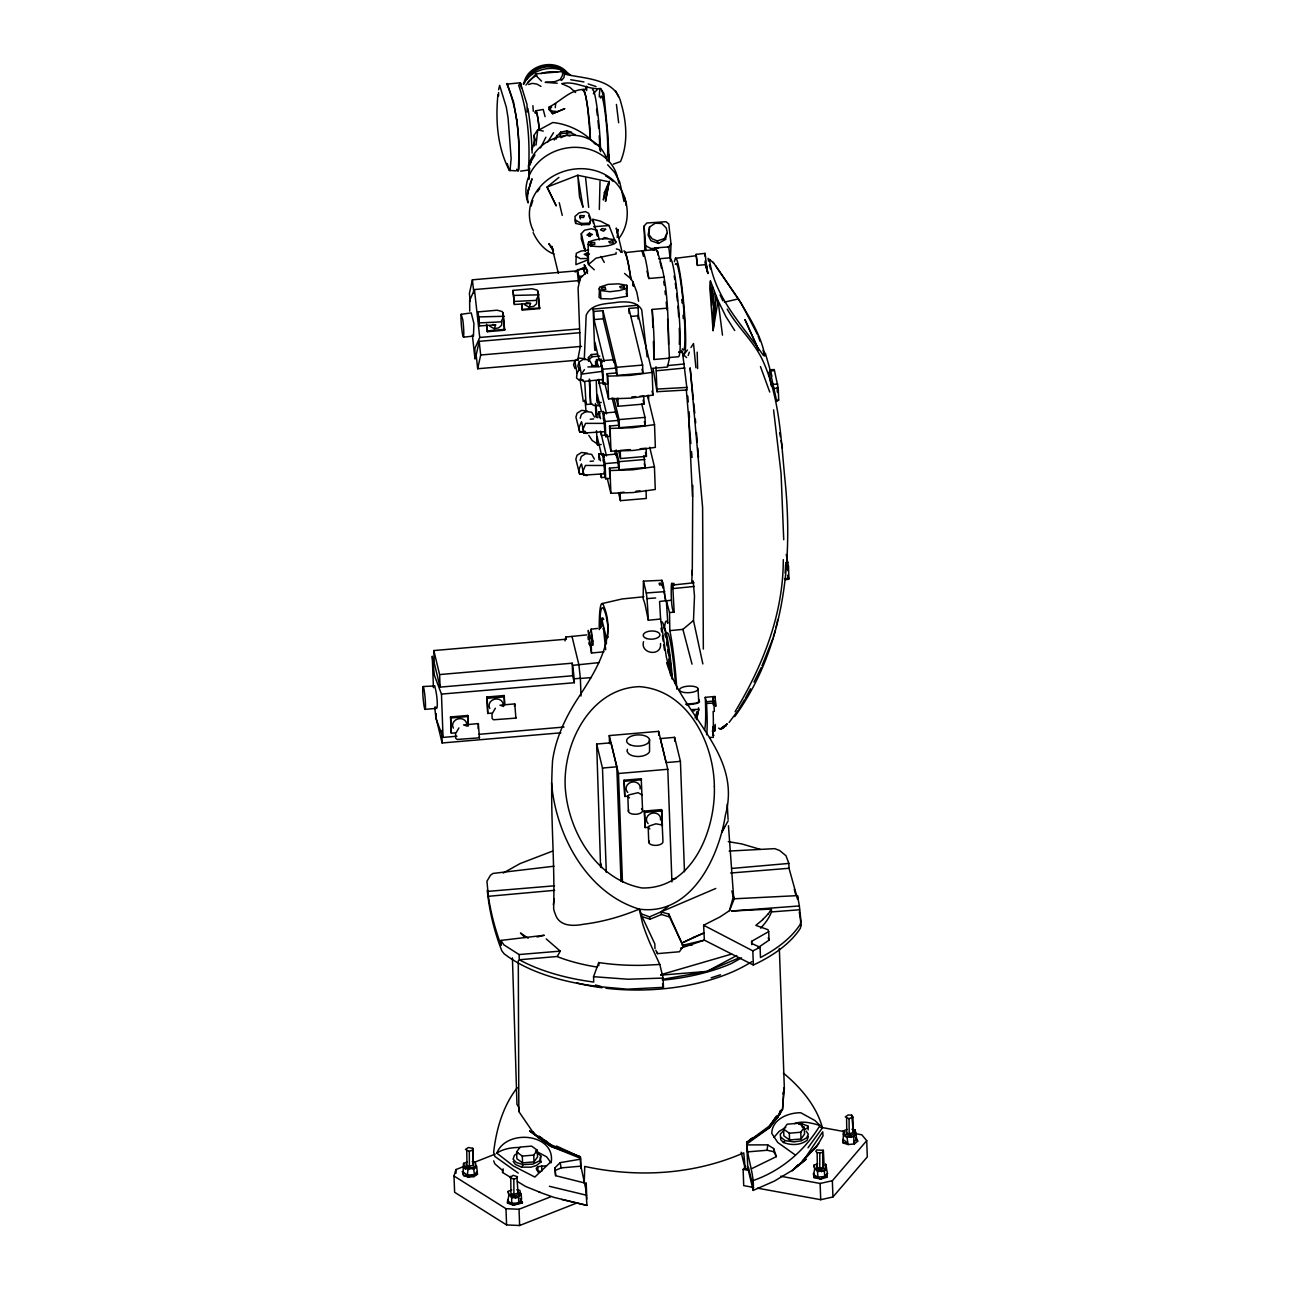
<?xml version="1.0" encoding="UTF-8"?>
<svg xmlns="http://www.w3.org/2000/svg" width="1290" height="1290" viewBox="0 0 1290 1290"><rect width="100%" height="100%" fill="white"/><g stroke="black" fill="none" stroke-linecap="round" stroke-linejoin="round"><path stroke-width="1.5" d="M678.605 352.364L682.442 351.896L687.135 389.999L657.013 391.692L653.175 368.875M599.35 239.956L596.931 230.249L591.384 228.765L584.563 230.201L581.322 233.683L581.306 239.005L585.273 251.276M823.359 1150.309L824.116 1165.676L822.827 1167.644L819.779 1168.208L819.827 1152.857L822.697 1152.405L823.359 1150.309L816.618 1149.954L815.844 1151.309L817.15 1152.631L819.827 1152.857M589.111 643.952L589.917 645.097L589.127 642.565M692.262 574.856L692.794 485.346M541.977 1138.28L534.721 1134.797L518.838 1111.529L518.87 1107.578L516.968 1104.321L512.42 957.873M666.607 662.528C682.281 715.756 742.411 753.537 725.399 815.054C718.804 857.786 690.795 916.287 639.243 909.127C621.393 916.561 602.607 921.915 583.386 924.269C572.905 926.349 559.022 926.446 555.281 913.997A89.22 43.666 -2.2 0 1 553.636 908.499C555.103 859.285 549.621 809.814 552.555 760.665C555.587 738.88 564.956 718.546 576.727 700.164C594.593 672.864 618.345 637.453 602.914 604.026A78.835 6.821 85.1 0 0 601.543 603.849A78.239 6.773 85.1 0 0 600.06 609.202A78.4 6.789 85.1 0 0 599.463 616.298A78.851 6.837 85.1 0 0 599.253 629.649M592.126 364.796L589.337 359.958L583.499 359.249L579.016 362.038L581.355 374.164L580.79 379.115L583.548 381.501L602.898 379.47L601.527 365.344L601.221 366.779M604.865 431.731L603.768 417.863L603.559 419.992M604.784 473.833L603.672 459.966L603.462 462.094M588.611 250.083L580.952 251.066L576.259 253.324L575.904 264.644L588.063 259.79M609.17 161.879L607.896 134.676L603.817 93.364L600.608 88.51C587.676 90.026 575.211 80.383 561.747 83.657L569.761 87.269L575.582 92.493M670.316 261.418L671.026 244.02L668.768 223.944L665.979 221.719L646.822 223.009L644.097 226.056L644.839 250.518M580.258 218.945L580.307 215.607L584.386 215.672L583.564 217.51L579.774 217.333L580.307 215.607M785.126 573.115L785.691 564.02M584.273 359.62L586.192 315.195C591.626 302.795 607.38 304.085 618.474 302.086C626.73 301.634 637.163 301.392 641.727 309.826L647.145 356.927M753.215 1190.412C754.618 1174.029 747.055 1158.613 746.829 1142.505L751.49 1138.489L746.716 1142.682L747.765 1167.918L753.215 1190.412L774.387 1181.076L792.431 1170.272L806.169 1159.226L792.076 1170.788L798.107 1164.757M649.531 227.024L649.031 234.683L652.192 238.844L657.207 240.908L664.398 238.666L667.317 232.522L666.188 227.911L661.77 223.509L655.272 223.218L649.531 227.024L648.096 235.086L650.87 240.698L658.513 243.455L665.576 239.376L666.833 233.313M599.334 209.512L600.011 181.326M769.84 369.779L769.824 370.859L774 370.682L774.274 369.585L769.84 369.779L776.741 401.448L778.692 400.077L778.257 388.29L774.274 369.585M847.046 1129.411L843.402 1130.83L843.208 1142.972L848.078 1144.553L854.367 1143.94L857.737 1141.134L855.818 1138.022L857.737 1141.134M632.874 285.654L632.971 282.01L631.02 278.882L624.537 273.432M584.257 1182.93L584.725 1166.434C637.55 1177.947 693.956 1174.706 743.75 1152.857L745.281 1169.192L747.765 1167.918M489.765 326.193L494.263 328.692L495.602 324.903L479.461 325.935L478.026 311.906L497.101 310.197L502.294 311.551L503.81 316.292L501.068 321.871L479.574 322.903M510.776 1177.48L502.552 1172.481L502.616 1170.53L494.86 1163.87L493.683 1160.871M524.707 304.714L529.19 307.23L530.545 303.44L514.404 304.472L512.969 290.427L532.044 288.718L537.237 290.089L538.752 294.829L536.011 300.409L514.516 301.441M514.468 706.259L514.774 703.905L500.004 705.211L503.632 706.452M660.512 643.565C662.076 656.9 640.017 654.175 643.533 641.694M691.795 581.758L692.246 570.132M553.329 904.79L554.152 898.985M590.836 246.1L591.03 242.504L594.69 242.488L594.738 244.423L591.046 244.471L591.03 242.504L592.013 245.664M592.481 642.21L592.578 640.388L592.158 641.92M549.169 106.973L552.636 113.697L564.649 108.715L552.636 113.697L549.008 109.489L549.169 106.973C560.731 101.346 569.567 90.074 583.338 89.381L584.306 91.09A39.522 3.822 85.7 0 1 587.788 108.957M710.419 280.93L709.935 288.686L713.08 330.627L718.062 300.683L710.419 280.93L710.838 297.168L712.419 286.686L711.629 305.859L714.225 291.443L712.757 322.855L716.176 296.265L713.08 330.627M512.969 290.427L514.404 304.472M783.288 559.634C783.336 614.217 762.874 665.624 735.074 711.693M478.026 311.906L479.461 325.935M608.654 160.444L609.057 154.961L608.445 160.734M592.384 643.839L592.384 638.244M702.856 663.931L693.488 620.506L694.488 596.157L693.165 580.903M497.94 94.557C495.441 120.163 497.263 147.221 509.356 170.377L516.048 170.861M626.279 291.217L626.763 285.3L618.49 283.848L608.122 284.348L599.56 287.154L599.06 297.329L600.947 298.667L611.121 298.941L627.359 296.216L626.763 285.3M657.013 391.692L655.997 366.715M607.671 637.712L607.913 626.166L606.381 617.072A74.659 6.466 85.1 0 0 599.721 627.988M555.281 107.683L555.651 103.539M575.663 223.412L574.953 216.43L579.113 212.866L585.579 211.608L588.692 213.334L590.804 219.171L589.353 224.444L581.661 224.799L575.663 223.412L575.243 219.703M646 250.131L644.097 226.056M463.497 337.158L463.803 333.949A11.562 1 85.1 0 0 462.804 319.791L461.175 314.292A11.562 1 85.1 0 0 461.288 324.048A11.562 1 85.1 0 0 462.771 335.416L463.497 337.158L473.462 336.093L473.93 323.548L471.237 312.906L461.175 314.292M467.222 1161.951L463.578 1163.37L464.384 1166.676L473.672 1169.208L476.687 1166.112L477.429 1174.255L474.043 1176.577L467.415 1175.238L462.417 1171.53L463.674 1175.609L467.415 1175.238L467.915 1169.837L476.091 1165.66L475.3 1162.371L472.172 1161.806M498.617 89.719L499.649 85.366L506.325 107.199L508.083 118.019L511.146 158.46L510.018 170.764M528.271 189.275L527.4 198.096L528.174 202.869M501.971 321.42L501.552 325.322L498.65 327.87L494.263 328.692M536.898 299.957L536.495 303.86L533.592 306.391L529.19 307.23M617.201 237.505L618.039 229.523L617.023 232.877M590.901 631.616L591.078 629.988L592.368 644.903M536.043 145.028L537.737 129.806L543.284 131.096M585.063 358.781L579.226 358.072L574.743 360.878L577.082 372.987L576.517 377.938L579.274 380.34L583.144 379.921M646.371 246.132L653.982 250.179L654.723 247.922L655.788 247.986C669.897 282.639 667.269 321.484 669.446 358.168L667.494 367.037L652.079 368.36M747.329 1151.906L767.082 1150.261L767.727 1144.875L747.071 1144.907M523.788 84.334C526.304 64.129 557.07 57.195 568.374 74.191M590.981 630.6L591.159 629.181L593.094 645.016L591.239 645.242L591.03 646.887L590.078 643.968M588.998 236.489L589.417 233.167L592.384 234.458L590.03 235.715L586.966 235.07L589.417 233.167L590.191 236.473M603.269 629.278L603.462 627.811L605.671 649.789M560.215 135.45L560.682 132.177L566.842 130.87L571.567 132.177M472.559 1150.051L472.801 1148.31L468.367 1147.52L465.464 1149.455L469.302 1151.357L472.559 1150.051L473.478 1165.015L469.383 1166.402L466.964 1165.805L466.077 1164.177M712.225 731.059L714.741 730.93L715.16 724.399M476.091 1165.66L475.8 1167.627L465.48 1168.933L463.158 1167.273L463.578 1163.37M681.346 350.364L683.539 355.976L685.248 350.928A48.633 4.209 85.1 0 0 683.168 298.006L681.426 283.058A48.891 4.225 85.1 0 0 675.428 258.322L696.068 255.726M697.019 711.467L695.1 718.062M511.775 1189.961L508.131 1191.396L508.582 1194.072L511.662 1197.668L515.645 1197.749L518.548 1197.265L520.644 1193.669L519.854 1190.38L516.726 1189.815M817.602 1163.757L813.974 1165.193L814.409 1167.885L817.489 1171.465L824.375 1171.062L826.197 1169.224L825.681 1164.193L826.035 1167.547M502.552 1172.481L503.148 1168.885M851.997 1129.266L855.125 1129.83L855.593 1134.942L853.819 1136.716L845.321 1136.49L843.402 1130.83M577.904 359.088L580.274 346.688L578.081 287.751L580.403 278.14L587.627 271.094L584.16 264.692L585.386 266.579L584.354 270.11M525.917 85.092L536.14 73.82L562.521 71.547L564.552 74.078L563.907 77.626L561.521 80.399L560.328 79.512L554.926 81.625L545.17 82.35L557.232 83.221M704.921 263.047L705.372 260.564M527.126 112.02L527.013 104.393L520.322 82.786L506.631 84.124M529.61 168.313L528.965 179.439M530.255 164.91L530.899 161.508L528.497 165.797L529.11 178.375M627.391 749.313L627.021 751.231L628.407 753.489A11.481 6.24 -1.7 0 0 639.824 756.44A11.481 6.24 -1.7 0 0 649.547 751.683L649.499 739.541M777.08 622.715L777.709 619.49M706.372 264.563L705.05 253.372L696.1 254.372L697.406 265.401L706.372 264.563L707.904 273.448L705.42 264.789M596.947 365.602L597.254 364.167L597.77 366.118M588.095 244.455L588.595 242.117A22.478 10.884 -2.1 0 1 614.701 239.859L616.394 242.069L614.604 243.649A21.72 10.626 -2.1 0 1 590.659 245.713L588.095 244.455L588.546 264.498L594.287 269.803M782.837 1093.872L784.368 1088.792L779.337 948.424M584.886 274.19L583.66 269.11L577.485 269.626L577.227 270.819L472.398 279.801L469.399 293.539L470.253 301.344M580.049 332.707L479.187 341.35L476.171 355.089L477.671 368.747L578.533 360.103M477.671 368.747L480.686 355.008L479.187 341.35M504.616 330.224L502.955 312.712L504.616 330.224L487.346 331.707L486.927 325.29M539.575 308.6L537.898 291.234L539.575 308.6L522.305 310.084L521.853 303.827M565.004 640.888L565.859 637.034L586.66 634.906M556.264 139.062L557.07 135.45L561.811 133.499L570.76 132.693L575.179 134.757M714.837 727.092L714.741 730.93M775.983 627.504L776.757 624.312M704.759 254.533L705.05 253.372M589.611 644.645L589.788 635.631L588.24 630.407L588.804 639.26M785.546 579.71L788.641 579.307L788.916 578.21L788.496 566.649L786.255 554.458M801.138 925.188L800.316 928.316A164.04 80.286 -2.1 0 1 753.344 965.017L704.356 940.152L682.378 945.36M697.277 715.756L698.245 712.177M680.604 948.214L704.356 940.152L703.631 925.236L720.11 916.868L729.479 910.659L733.526 895.986L728.463 825.745M577.469 1202.748L519.628 1225.5L506.583 1224.936L454.612 1192.25L454.016 1176.012L455.902 1169.579L465.238 1165.902M773.323 637.067L775.193 630.697M579.016 362.038L577.823 366.005L579.291 369.73M580.21 418.299L581.387 414.348L585.886 411.542L591.755 412.268L594.513 417.057M580.113 460.401L581.306 456.45L585.789 453.645L591.675 454.37L594.416 459.143M574.743 360.878L573.55 364.828L575.018 368.553M709.629 737.493L713.338 737.316L712.967 726.851L715.402 726.415M516.984 1178.205L517.451 1176.69L513.097 1175.319L510.034 1177.802L513.823 1179.028L516.984 1178.205L518.032 1193.024L513.936 1194.411L510.953 1193.508L510.743 1176.27M674.364 261.709L675.428 258.322M696.503 719.626L698.745 709.307L691.859 709.597M532.012 149.479L535.221 139.546L533.931 135.418L537.737 129.806M518.322 1152.825L514.452 1155.179L513.081 1159.13L516.355 1162.532L523.143 1164.628L532.963 1164.08L539.833 1160.629L541.284 1156.211L536.608 1152.534M808.411 1136.426L807.088 1140.279C800.429 1145.407 791.076 1145.488 783.481 1142.505L780.805 1139.828L780.45 1136.925M688.167 355.508L689.328 352.154M434.488 685.974L423.185 686.522M772.855 638.647L761.955 665.898M537.091 936.992L544.267 935.266L500.939 940.41L503.842 944.828L519.096 954.552L519.29 959.76A163.991 80.254 -2.1 0 0 593.739 982.045L593.545 976.691L598.721 962.566A135.692 66.403 -2.1 0 0 644.307 965.275L659.803 964.452L663.108 978.078L663.447 987.334L627.311 989.172L602.881 986.979A164.04 80.286 -2.1 0 1 504.1 953.745L501.826 950.827A924.882 459.063 -10.3 0 1 487.249 890.277M729.479 910.659L734.252 898.791L732.365 893.389M746.797 1144.053L769.566 1127.605L777.822 1117.124L780.547 1110.319L780.256 1113.851L774.613 1118.688M467.174 726.141L463.562 724.916L478.332 723.609L478.138 728.737M458.901 727.931L455.547 733.688L455.709 738.251L457.16 739.476L479.461 737.816L478.332 723.609M495.36 708.226L491.99 713.999L492.151 718.562L493.602 719.772L515.903 718.111L514.774 703.905M581.274 422.185L578.823 427.845L579.694 431.86L582.983 432.295M581.177 464.287L578.726 469.931L579.597 473.962L582.887 474.397M577.485 269.626L579.597 280.559L474.462 289.557L469.625 300.554L469.737 311.132M474.462 289.557L479.735 337.464L474.897 348.461L474.994 359.023L472.366 335.078M724.593 826.519L721.803 832.308L728.157 820.779M580.79 1168.208L580.452 1158.259L550.814 1146.342L529.738 1131.056L550.814 1146.342L580.339 1156.711L580.855 1166.16L585.773 1188.961L586.95 1205.392L561.747 1199.49M600.608 88.51L599.866 90.09A38.668 3.354 85.1 0 0 599.302 96.976M661.56 581.258L662.012 580.307L643.436 581.145L643.146 598.786A82.076 7.111 85.1 0 1 645.242 605.365L648.306 620.216L660.593 619.055L666.414 657.545L670.736 672.848M761.197 667.623L753.973 682.104M798.849 1124.412L802.009 1123.703L808.088 1126.202L807.072 1128.282L804.025 1129.685M560.328 79.512L562.585 75.014L562.521 71.547M540.478 147.947L545.896 137.191M583.741 91.671L586.515 86.478L586.66 90.51M745.346 698.261L750.554 688.731M720.32 729.027L726.947 724.206L720.32 729.027L723.287 728.108L726.947 724.206L725.028 726.27M802.38 1160.629L816.57 1146.842L823.052 1135.748L822.762 1132.668M762.971 919.496L755.843 925.398L767.937 929.671L768.711 931.59L751.635 941.329L751.699 943.458L760.084 947.295L760.471 957.535A163.991 80.254 -2.1 0 0 800.139 924.462L800.993 921.237L799.365 905.951L731.414 911.014L771.388 909.063L768.292 913.917M519.29 959.76L557.248 956.487L560.279 951.117L546.218 938.943M744.507 699.68L738.831 709.178M746.829 1142.505L769.566 1127.605L782.514 1109.4L784.094 1088.067L782.514 1109.4L777.822 1117.124L769.469 1125.928L746.716 1142.682L752.941 1137.57M534.963 154.961L528.497 165.797C534.818 143.287 559.908 131.08 582 136.45A40.377 35.04 -13.6 0 1 607.155 161.008M547.653 142.142L553.507 132.741M554.2 140.046L557.07 135.45M513.194 1161.419L515.355 1164.451L521.563 1167.144L523.143 1164.628M690.972 347.478L693.504 343.527L695.907 367.763M593.319 93.783L597.625 89.204M737.816 710.742L729.124 722.432M794.93 1154.727L777.757 1142.472L771.791 1133.41C771.855 1119.204 788.625 1112.512 800.8 1112.77L814.957 1120.542L820.005 1125.461C804.621 1150.761 781.176 1170.933 753.021 1180.576M734.671 716.676C784.82 647.757 793.479 559.796 784.723 477.332C780.998 438.519 779.482 398.11 763.39 361.958C754.779 342.043 737.67 327.853 727.221 309.132M619.152 238.053C628.262 226.234 629.294 210.093 624.183 196.37M520.37 1195.427L521.241 1194.121L518.903 1192.621L520.37 1195.427L515.645 1197.749L508.937 1194.685L508.131 1191.396M792.431 1170.272L803.396 1160.597L822.746 1131.782M577.082 372.987L580.178 368.44M584.451 369.617L581.355 374.164L602.591 371.31M496.827 1153.147C506.228 1128.831 554.539 1133.249 551.362 1161.355L534.834 1177.044L513.452 1166.015L496.827 1153.147A24.849 12.158 -2.1 0 1 520.08 1147.52M769.469 1125.928L776.596 1115.898M551.507 782.804C555.764 835.033 586.676 893.067 639.243 909.127L641.388 913.836L649.531 916.868L660.932 911.917L668.849 914.078L683.265 946.328L679.395 951.762L657.497 953.632L655.82 950.279M516.613 1151.986L520.144 1147.084L531.577 1146.101L537.285 1150.212L537.543 1156.969L534.012 1161.871L522.563 1162.854L516.855 1158.743L516.613 1151.986L522.321 1156.082L533.754 1155.098L537.285 1150.212M783.611 1129.105L787.142 1124.203L798.575 1123.235L804.283 1127.331L804.541 1134.104L801.009 1138.989L789.577 1139.973L783.869 1135.877L783.611 1129.105L789.319 1133.217L800.768 1132.233L804.283 1127.331M808.008 1147.777L822.44 1127.831C816.602 1106.062 800.655 1087.341 783.353 1073.087M517.193 1087.76C502.858 1106.256 496.263 1129.347 493.651 1152.309L494.86 1156.437L518.241 1173.11M684.893 353.234L687.441 349.993M545.493 1165.87L537.737 1166.628L536.205 1168.498L537.059 1170.546L540.365 1171.594M783.481 1142.505L785.094 1140.586L793.85 1141.876L801.461 1140.779L806.702 1137.828L808.314 1134.136L806.137 1131.104M668.059 247.47L671.026 244.02M753.586 1187.429L743.717 1185.623L743.121 1169.385L745.733 1166.354M773.935 1137.425L779.047 1131.459L785.755 1127.412M826.487 1167.482L821.021 1169.627L814.764 1168.482L813.635 1174.497L820.601 1179.076L826.761 1177.335L827.438 1173.287L826.761 1177.335L824.713 1176.48L813.958 1177.544L813.522 1173.545L813.958 1177.544L820.601 1179.076L824.713 1176.48L827.438 1173.287L825.681 1164.193M780.644 1176.238L820.118 1183.462L832.356 1180.737L866.703 1140.666L861.833 1134.797L855.899 1133.716M757.536 1188.155L820.714 1199.7L832.953 1196.975L867.299 1156.904L866.703 1140.666M462.417 1171.53L463.674 1175.609L468.173 1177.093L474.478 1174.545L477.09 1171.53L477.429 1174.255L467.415 1175.238M854.367 1143.94L853.819 1142.263L856.705 1138.989L855.125 1129.83L855.593 1134.942L851.207 1137.071L845.321 1136.49M726.947 724.206L721.078 729.253L718.546 728.14M558.812 134.273L560.682 132.177M520.128 1198.555L522.418 1202.877L515.887 1203.86L507.502 1203.086L507.76 1199.797L507.502 1203.086L513.452 1205.263L518.741 1202.667L521.531 1199.539L521.241 1194.121M803.396 1160.597L818.699 1143.553M783.804 1130.524L780.224 1134.216L780.708 1137.119L785.094 1140.586M588.579 361.442L588.434 357.507L591.417 354.524L597.335 354.024M599.834 356.105L591.965 356.782L588.982 359.749L588.434 357.507M584.934 1183.043L555.619 1175.674L554.926 1167.837L560.166 1162.645L580.597 1159.162M582.516 90.187L583.338 89.381M575.066 271.997L585.386 266.579M549.008 109.489L551.668 107.118M676.831 689.166A55.857 4.838 85.1 0 0 669.832 630.633L682.91 629.359L693.488 620.506M773.162 1120.946L777.822 1117.124M558.893 177.423L547.073 187.082L556.151 205.691L547.073 187.082L577.759 175.263L607.429 181.487M602.64 238.892L604.365 237.553L607.784 238.295M683.265 946.328L669.575 917.045L661.544 914.481L660.932 911.917L667.994 906.531M540.139 1157.275L540.994 1162.032L536.172 1165.596L530.948 1167.176L521.563 1167.144M768.711 931.59L769.017 940.184L758.004 947.666M852.9 1117.092L849.062 1118.672L845.289 1116.898L848.207 1114.947L851.755 1115.189L852.9 1117.092L853.351 1132.427L849.207 1133.862L846.788 1133.265L845.918 1131.636M628.569 794.995L638.082 792.673L642.049 794.962M648.935 826.1L655.9 823.81L662.093 824.971M741.508 957.857L731.398 963.549A136.853 66.967 -2.1 0 1 662.512 980.158M503.293 872.991L520.144 863.558L552.249 851.239M521.096 83.85L518.628 85.221C528.126 112.166 530.077 141.723 528.561 170.022L520.644 171.119M767.727 1144.875L773.661 1148.552L776.37 1156.614L751.425 1168.788M736.735 955.551L706.952 971.418L662.286 979.4M720.513 974.788L711.177 977.804M813.974 1165.193L814.764 1168.482L821.488 1171.562L826.197 1169.224M703.631 925.236L752.828 950.875L760.084 947.295M560.973 137.691L566.326 135.111L570.083 136.079M555.619 1175.674L555.248 1170.482L561.134 1167.901L580.855 1166.16M587.144 253.017L584.193 254.291L587.063 255.775L589.449 254.001L587.144 253.017L587.547 256.968M660.932 911.917L715.756 888.471M739.267 957.825L706.952 971.418L660.819 975.127M641.388 913.836L642.065 916.626L650.096 919.189L661.544 914.481M670.945 600.269L666.35 600.818L669.526 612.524L674.17 612.202C669.962 611.637 670.994 568.39 672.606 588.514L672.525 585.579L674.315 584.854L694.004 582.774M600.705 627.795L602.059 625.94L601.898 619.587L603.752 619.426A64.613 5.595 85.1 0 0 600.189 628.44M472.704 1162.967L495.086 1154.163M520.886 1199.99L522.418 1202.877L513.452 1205.263L507.857 1200.78L508.937 1194.685L515.194 1195.83L520.644 1193.669M454.016 1176.012L505.986 1208.698L519.032 1209.262L550.749 1196.781M843.208 1134.071L850.465 1135.281L855.915 1133.12M616.088 252.389L616.088 253.92L595.98 258.161L588.546 264.498L587.821 261.935M626.424 288.283L620.103 290.476L609.896 291.733L600.35 290.492L598.85 288.912M528.674 84.495L532.222 83.35L536.85 84.076L540.962 86.366M660.722 974.724L731.72 954.052M602.204 603.559L622.086 598.963L643.887 596.77M713.644 263.176L709.452 259.209C714.289 297.313 742.476 325.193 763.374 355.411L764.889 355.895C761.181 335.19 749.055 316.792 738.38 298.893L724.448 302.134M794.559 1123.574C802.88 1120.43 811.845 1123.171 820.005 1125.461M623.522 285.654L619.651 286.654L620.877 287.993L624.296 287.767L623.522 285.654L624.102 289.089M654.723 247.922L668.768 246.938L670.058 257.774L671.8 260.951A49.697 4.305 85.1 0 1 679.185 315.76A49.697 4.305 85.1 0 1 678.476 356.75L668.817 357.54M613.331 164.153L620.506 161.573C628.407 143.013 626.537 121.566 620.909 102.652C615.33 78.045 583.79 78.835 564.552 74.078M535.914 110.763L543.203 109.44L545.073 116.664M692.794 710.967L694.746 710.661M649.709 447.243L654.433 466.738L632.681 469.802L610.041 470.544L609.444 468.125L618.7 467.335L619.297 469.802L645.193 467.593L643.952 455.563M652.143 372.342L630.504 375.374L607.751 376.148L607.155 373.729L616.41 372.939L617.007 375.406L642.904 373.197L642.614 365.07L628.891 308.455L638.131 307.665L638.437 315.776L652.143 372.342L652.982 395.079L630.891 398.159L608.574 398.884L604.978 384.033M647.435 395.385L654.53 424.636L632.874 427.667L610.122 428.441L609.541 426.022L618.797 425.232L619.394 427.716L645.29 425.49L645 417.363L641.678 403.706M672.09 583.644L673.977 583.386L674.315 584.854M517.5 170.087L518.274 169.974C520.096 141.465 518.08 111.021 507.035 84.511M776.451 400.368L778.692 400.077M784.465 578.791L788.916 578.21M678.653 352.17L682.539 351.686M591.159 629.181L597.512 628.44M553.958 866.219L493.006 873.443L490.522 875.184L486.943 881.231L488.378 896.308A924.511 438.729 6.1 0 0 501.101 945.344L500.939 940.41M662.254 585.386L663.012 587.966L662.818 583.048L659.109 583.257L659.545 584.934L663.254 584.725L665.721 600.753L659.577 601.462L660.593 619.055M599.012 662.609L572.712 665.35L572.196 663.189L439.616 674.557L433.811 650.547L566.375 639.195L565.859 637.034M704.534 729.801A56.841 4.918 85.1 0 0 705.259 697.358L715.128 696.439L715.724 706.452L715.337 701.244M705.259 697.358L706.34 701.76L713.741 701.018L714.37 711.403L713.128 711.483A51.568 4.467 85.1 0 1 712.709 735.106L713.967 735.268M674.17 612.202L672.896 588.579L694.375 586.45M667.301 365.618L684.248 363.974M656.449 370.778L684.942 368.021M589.433 641.082L591.513 653.014L603.962 651.821M658.593 258.839L670.058 257.774M590.256 419.234L593.642 418.928M590.159 461.336L593.545 461.014M425.007 709.387A11.497 1 85.1 0 0 424.555 692.811A11.497 1 85.1 0 0 422.733 691.666A11.497 1 85.1 0 0 425.007 709.387L436.31 708.355A11.481 1.629 83.3 0 0 437.262 702.486A11.481 1.629 83.3 0 0 435.633 689.795L434.617 685.603M713.176 704.937L712.935 697.713L715.386 697.487M488.378 896.308L554.635 890.326M468.173 1177.093L474.043 1176.577M522.418 1202.877L511.695 1203.296L511.662 1197.668M731.704 868.444L788.851 863.429L789.029 868.283L797.655 899.372L797.51 895.631L734.252 898.791M579.129 276.415L582.225 276.157M630.842 279.575A59.018 5.112 85.1 0 0 624.795 252.663L642.065 250.76A59.018 5.112 85.1 0 1 648.789 278.495L664.205 277.173M522.466 309.374L539.736 307.907M599.35 360.813L594.867 342.318L595.174 350.445L594.593 348.042L593.158 309.068L637.55 305.262L638.131 307.665M593.158 309.068L593.739 311.471L602.994 310.664L616.717 367.295L617.007 375.406M669.446 358.168L654.03 359.491A59.018 5.112 85.1 0 0 652.192 309.439L667.607 308.117M593.739 311.471L594.029 319.581L603.285 318.791L613.911 362.635M631.036 316.421L638.437 315.776M487.523 330.853L504.793 329.369M479.735 337.464L578.904 328.966M480.686 355.008L581.548 346.365M596.722 365.312L596.512 359.636L601.204 359.233L602.011 362.587M600.995 366.489L600.785 360.813L614.201 359.668L616.41 372.939M616.717 367.295L642.614 365.07M600.785 360.813L602.817 369.214L616.233 368.069M598.286 379.841L599.108 383.195L605.075 382.678M602.156 379.325L603.381 384.372L607.542 384.017L607.155 373.729M631.794 396.949L635.776 396.611M639.759 396.272L643.742 395.933L644.049 404.044L618.136 406.269L616.249 398.465M596.254 380.856L596.964 400.335L597.544 402.738L601.253 402.432M599.657 404.995L593.755 405.512L590.578 403.061L589.224 379.163M599.721 405.544L596.028 405.866L597.254 417.799M599.108 417.621L598.899 411.929L603.575 411.526L604.397 414.896M603.381 418.799L603.172 413.106L616.572 411.962L618.797 425.232M596.319 413.977L600.027 413.671M613.895 398.11L619.087 419.589L645 417.363M603.172 413.106L605.203 421.507L618.62 420.363M605.462 435.149L601.479 435.488L601.35 431.699M604.542 431.634L605.752 436.665L609.928 436.31L609.541 426.022M596.448 430.747L597.463 444.84L601.156 444.518M630.181 449.597L620.232 450.452L620.522 458.563L646.419 456.354L646.129 448.227L640.146 448.743M599.012 459.724L598.802 454.032L603.478 453.628L604.301 456.999M603.285 460.901L603.075 455.209L616.491 454.064L618.7 467.335M616.168 449.968L619.006 461.691L644.903 459.466M603.075 455.209L605.107 463.61L618.523 462.465M600.576 474.236L601.398 477.59L605.381 477.252M604.043 472.043L605.671 478.767L609.831 478.413L609.444 468.125M624.118 492.2L620.135 492.554L620.426 500.665L646.322 498.456L646.032 490.329M636.067 491.184L640.05 490.845M601.898 619.587L606.123 637.034L607.977 636.873M433.811 650.547L434.262 663.108L440.084 687.119L572.663 675.75L574.34 682.716L441.47 694.101L434.391 675.347L432.263 656.175L433.424 687.667M574.34 682.716L574.195 678.814L580.371 678.282L581.016 696.036M491.587 713.144L487.749 713.467L486.878 697.003L504.148 695.52L504.745 704.421M486.878 697.003L487.201 698.309L504.471 696.842M455.144 732.849L451.307 733.172L450.5 716.95L467.77 715.466L468.367 726.012M450.5 716.95L450.758 718.014L468.028 716.531M434.714 707.146L435.988 718.659L443.05 737.412L456.934 736.219M478.751 734.349L564.036 727.044M436.117 713.596L436.31 718.981L442.131 742.976L560.86 732.817M609.573 743.621L609.267 735.574L658.61 731.349L667.801 769.275L671.929 881.925M600.608 867.428L596.657 744.04L610.976 742.814L616.797 766.808L620.99 881.199M680.427 761.358L674.606 737.348L660.303 738.573L666.124 762.584L680.427 761.358L684.474 871.734M596.657 744.04L602.478 768.034L616.797 766.808M609.267 735.574L618.474 773.5L667.801 769.275M623.973 780.224L641.243 778.741L641.501 779.805L624.231 781.288L623.973 780.224L624.779 796.446L628.617 796.124M648.983 827.212L645.161 827.551L644.274 811.071L661.544 809.588L662.947 841.29A7.143 3.499 -2.1 0 1 655.094 845.401A7.143 3.499 -2.1 0 1 649.096 840.951M644.274 811.071L644.597 812.394L661.867 810.91M672.171 878.829L675.75 878.522M488.184 891.342L554.587 885.795M519.096 954.552L560.279 951.117M730.591 873.024L789.029 868.283M591.384 677.572L580.371 678.459L578.871 664.705L572.018 636.502M760.616 928.139A129.871 63.549 -2.1 0 0 771.485 911.917L799.51 909.773M593.642 226.718L609.025 225.556L615.394 241.827M785.707 562.601L788.013 562.44M773.387 384.356L777.773 384.033M643.436 581.145L646.306 592.965L664.769 591.642M646.306 592.965L647 598.608L655.659 597.98M785.642 566.842L788.496 566.649M682.491 945.651L692.198 944.973M585.499 431.473L579.694 431.86L575.937 417.122L577.114 413.171L581.613 410.365L587.482 411.091M605.268 431.634L583.967 433.037L583.096 429.006L585.547 423.362L604.962 423.378M583.483 473.704L579.597 473.962L575.84 459.224L577.033 455.273L581.516 452.468L587.401 453.193M605.187 473.736L583.87 475.139L582.999 471.108L585.45 465.448L604.881 465.48M650.918 248.567L658.545 248.083M586.095 411.784L584.983 399.981L586.063 404.447L591.852 404.076M686.619 705.05L697.68 703.26L699.551 701.905L698.567 699.083M706.34 701.76L706.565 703.469L713.983 703.05M657.223 389.064L687.135 387.403M589.466 223.089L581.29 223.525L575.614 220.058M729.156 851.061L774.806 848.643L779.74 850.562L786.013 855.754L788.851 863.429M663.108 978.078L627.956 979.223L593.545 976.691M774.129 388.419L778.257 388.29M606.913 434.472L610.96 451.178L633.277 450.452L655.352 447.372L654.53 424.636M607.268 478.429L610.863 493.28L633.084 492.554L655.272 489.474L654.433 466.738M587.982 258.435L580.387 258.645L575.985 256.275M587.869 366.94L599.415 366.795M514.049 295.426L538.752 294.829M479.138 316.905L503.81 316.292M724.803 725.835L726.206 725.802M591.513 365.634L595.141 365.618M685.538 704.195L696.278 703.211A9.32 3.29 -1.4 0 0 698.729 701.099L698.051 689.344A9.32 3.273 -3 0 0 685.087 686.57A9.32 3.273 -3 0 0 683.265 692.295A9.32 3.273 -3 0 0 698.051 689.344M667.672 246.858L668.768 246.938M570.696 79.738L583.935 81.915M551.943 110.972L557.812 111.682M587.256 433.472L583.967 433.037L581.677 422.024M587.16 475.575L583.87 475.139L581.58 464.126M526.288 302.763L530.545 303.44M492.764 324.467L495.602 324.903M728.286 841.644L741.831 843.934L760.262 849.368M820.359 1127.218L844.063 1131.556M743.121 1169.385L749.055 1170.465M767.082 1150.261L773.839 1151.696L776.37 1156.614M686.651 357.588L683.781 355.04M593.271 223.009L592.9 219.316L600.366 221.074L609.025 225.556M549.427 1186.3L586.595 1195.25M517.371 1181.463L525.594 1186.461L540.107 1192.331M816.473 1165.983L817.344 1167.611L819.779 1168.208M586.95 1205.392L554.071 1197.41L539.043 1192.073M595.512 984.996L601.156 986.56M616.362 248.938L619.361 249.808L620.974 252.356M588.176 83.947L596.028 86.511M535.479 1150.874L546.702 1156.888L551.072 1162.854M532.915 1131.701L538.236 1137.635L550.765 1144.665L580.226 1156.953L556.49 1146.036M553.91 254.033C544.251 250.453 537.398 241.746 533.157 232.619M594.093 143.416L600.414 146.205L600.543 151.591M538.236 1137.635L547.363 1141.843M528.174 938.201L520.467 932.993L524.837 937.475M557.248 956.487L558.425 957.083A135.273 66.209 -2.1 0 0 597.044 967.049M628.117 797.075L629.488 797.865M648.483 828.164L649.87 828.97M664.398 238.666L665.576 239.376M596.899 443.599L592.207 440.535L588.821 435.407M538.962 1136.087L550.765 1144.665M520.322 84.302L521.499 87.849M541.526 81.109L537.35 76.948L536.14 73.82M607.654 164.781L614.653 172.457L619.764 182.116L624.021 201.498M704.646 255.42L705.517 256.452M539.833 1160.629L540.994 1162.032M713.08 262.192L738.38 298.893M552.813 249.196L548.814 243.665L553.458 251.002L551.765 246.293L558.376 273.399M715.611 265.659L741.299 303.472L757.391 334.303M734.703 330.53L725.996 316.727L718.062 300.683L722.481 335.142M593.158 142.061C583.257 131.354 567.278 123.888 552.765 122.518L539.397 129.742L538.172 120.099A22.091 1.919 85.1 0 0 535.205 112.375M507.115 83.447L513.613 102.12L516.71 119.986M600.882 256.436L604.301 262.402M435.552 707.033L436.31 708.355M464.013 1166.112L465.48 1168.933L464.384 1166.676M657.207 240.908L658.513 243.455M848.078 1144.553L847.046 1137.28M615.427 90.606L618.458 96.669M642.065 916.626L654.82 943.877L654.981 948.601M720.11 294.862L722.9 300.86M659.803 964.452L650.289 943.893A23.268 2 67.7 0 1 642.63 923.64L639.243 909.127M584.37 248.341L585.273 250.292L581.322 233.683M760.455 366.57L769.759 392.047M588.675 215.672L590.836 220.477L589.353 224.444L581.29 223.525L581.661 224.799M509.356 170.377L507.18 163.524M626.101 293.201L627.359 296.216M850.465 1135.281L851.207 1137.071M731.785 891.035L733.075 894.244M696.1 254.372L697.406 265.401M705.646 264.918L707.904 273.448M515.565 717.24L515.903 718.111M479.122 736.929L479.461 737.816M758.472 349.848L744.927 319.533L758.907 350.364M633.487 285.945L632.971 282.01L636.809 292.137L638.598 301.247M758.117 335.964L760.1 341.382M787.368 565.665L787.932 570.68L787.448 568.068M768.227 937.911L769.017 940.184M662.012 580.307L662.818 583.048M692.021 664.157L682.91 629.359M657.094 952.246L657.497 953.632M765.325 353.154L771.968 376.245M763.1 350.283L764.615 355.524M853.351 1132.427L851.755 1115.189M709.387 264.789L710.5 268.884M592.9 219.316L597.48 236.054L596.931 230.249M662.56 983.802L663.447 987.334M622.215 252.485L616.281 228.04L617.12 232.442M712.935 697.713L713.741 701.018M649.531 916.868L650.096 919.189M643.404 256.307L642.065 250.76L655.626 249.599L657.916 251.647L658.255 255.243M646.983 271.094L648.789 278.495M652.031 391.176L652.982 395.079M641.969 369.295L642.904 373.197M643.097 400.142L644.049 404.044M644.339 421.588L645.29 425.49M645.468 452.451L646.419 456.354M644.258 463.691L645.193 467.593M587.498 273.48L586.273 268.385L583.806 268.61L585.047 273.69M594.029 319.581L604.204 361.506M612.137 397.772L616.298 414.928M596.512 359.636L598.141 366.36M618.636 450.758L620.522 458.563M596.125 363.764L595.545 361.361L595.674 365.264M598.27 379.502L606.574 413.816M591.417 354.524L591.965 356.782M614.814 451.307L615.733 455.128M601.285 411.268L597.254 394.627L597.544 402.738M618.539 492.861L620.426 500.665M598.899 411.929L600.527 418.653M600.479 431.134L606.494 455.918M601.64 455.209L597.157 436.713L597.463 444.84M598.802 454.032L600.431 460.756M748.394 1167.273L752.57 1184.543M662.415 826.068L661.544 809.588M741.169 1152.228L745.281 1169.192M668.849 914.078L669.575 917.045M821.021 1169.627L821.488 1171.562M601.995 90.88L603.768 98.395M559.247 202.675L562.247 215.382M618.845 183.115L617.749 178.423A46.585 40.425 -13.6 0 0 561.44 149.14A46.585 40.425 -13.6 0 0 527.9 202.466M515.194 1195.83L515.645 1197.749M566.842 130.87L567.439 133.563M663.818 591.32L664.576 594.674M706.372 265.224L707.13 268.788M664.85 596.19L665.721 600.753M777.241 387.226L777.628 392.531L777.306 390.741M661.044 628.23L661.738 631.971M560.166 1162.645L561.134 1167.901M733.381 895.905L733.978 899.211M768.792 372.262L771.243 385.92M779.628 432.714L780.337 436.617M781.031 440.503L782.433 448.307M797.51 895.631L799.365 905.951M631.02 278.882L628.94 266.627A60.356 5.225 85.1 0 0 623.763 251.066M773.581 409.849L781.079 473.559L783.723 539.736M708.065 258.29L708.516 261.177M580.016 379.002L583.29 401.496M473.672 1169.208L474.478 1174.545M662.431 635.728L663.189 641.066M663.705 644.629L664.463 649.983M618.652 122.76L616.426 104.409M632.971 282.01L633.471 285.751M672.525 585.579L672.896 588.579M587.805 108.747L590.352 138.014L589.885 127.13A38.2 3.306 85.1 0 0 583.161 90.639M554.926 1167.837L555.248 1170.482M577.227 270.819L578.517 282.526M572.712 665.35L574.195 678.814M521.692 304.537L522.305 310.084M486.524 324.29L487.346 331.707M472.398 279.801L473.914 293.459M517.903 1191.831L518.032 1193.024M473.478 1165.015L472.801 1148.31M585.66 178.31L588.675 207.368M693.343 399.4L690.118 367.827L702.615 507.518L703.34 649.063M693.746 403.351L694.762 413.203M588.047 636.809L588.321 639.711M817.489 1171.465L817.989 1177.093M802.009 1123.703L802.316 1127.412M686.296 389.628L690.86 443.502M691.537 451.484L692.053 457.466M695.358 419.137L695.681 422.975M696.471 432.553L697.261 442.147M697.729 447.904L698.519 457.482M687.78 396.046L688.231 401.9M689.021 411.655L689.473 417.492M600.35 290.492L600.947 298.667M532.899 105.651L533.302 111.311M586.063 404.447L584.741 381.55M580.339 1156.711L580.452 1158.259M666.35 600.818L667.833 623.312A55.857 4.838 85.1 0 0 664.447 629.746M588.595 242.117L588.837 245.745M533.931 135.418L534.463 145.851M537.737 1166.628L538.091 1172.142M824.375 1171.062L824.713 1176.48M688.667 416.96L692.488 496.634M773.661 1148.552L773.839 1151.696M606.429 643.742L606.123 637.034M727.238 804.009L728.076 819.392M591.578 637.212L591.788 640.872M698.583 707.775L698.712 710.387M706.565 703.469L707.001 713.628A51.342 4.45 85.1 0 1 706.614 734.768M518.983 144.98L518.903 168.764A36.62 3.177 85.1 0 1 516.758 169.2M663.254 584.725L663.382 587.998M648.193 827.148L648.757 842.515M627.827 796.043L628.391 811.41M832.356 1180.737L832.953 1196.975M820.118 1183.462L820.714 1199.7M800.768 1132.233L801.009 1138.989M789.319 1133.217L789.577 1139.973M771.388 909.063L771.485 911.917M752.828 950.875L753.344 965.017M751.635 941.329L751.748 944.635M674.606 737.348L674.751 741.363M652.192 309.439L652.853 327.45M653.369 341.463L654.03 359.491M658.61 731.349L658.755 735.365M637.905 315.002L638.05 318.904M628.891 308.455L629.068 313.325M644.597 812.394L645.161 827.551M641.243 778.741L642.581 810.201M619.087 419.589L619.394 427.716M617.846 398.142L618.136 406.269M619.006 461.691L619.297 469.802M616.572 411.962L616.749 416.831M616.491 454.064L616.604 457.305M624.231 781.288L624.779 796.446M610.122 428.441L610.96 451.178M607.751 376.148L608.574 398.884M610.041 470.544L610.863 493.28M602.994 310.664L603.285 318.791M618.474 773.5L622.457 882.118M605.203 421.507L605.752 436.665M602.817 369.214L603.381 384.372M605.107 463.61L605.671 478.767M598.963 379.405L599.108 383.195M601.253 473.801L601.398 477.59M595.448 403.464L595.948 417.105M589.707 379.437L590.578 403.061M602.478 768.034L606.316 872.395M591.239 645.242L591.513 653.014M572.196 663.189L572.663 675.75M586.208 1182.833L586.805 1199.071M541.655 1165.66L541.865 1171.223M533.754 1155.098L534.012 1161.871M522.321 1156.082L522.563 1162.854M504.148 695.52L504.487 704.985M519.032 1209.262L519.628 1225.5M518.548 1197.265L518.741 1202.667M487.201 698.309L487.749 713.467M505.986 1208.698L506.583 1224.936M467.77 715.466L468.109 724.948M450.758 718.014L451.307 733.172M463.158 1167.273L463.352 1172.675M441.47 694.101L443.05 737.412M439.616 674.557L440.084 687.119M441.68 730.414L442.131 742.976M455.902 1169.579L456.031 1173.19M598.721 962.566L598.818 965.742M697.181 352.138L697.632 368.569M648.548 395.272L648.628 399.142M808.088 1126.202L808.153 1129.846M669.526 612.524L669.832 630.633M599.689 149.882L599.576 142.755A31.057 2.693 85.1 0 0 599.237 135.74M846.595 1118.317L846.788 1133.265M817.15 1152.631L817.344 1167.611M466.77 1150.664L466.964 1165.805M849.062 1118.672L849.207 1133.862M822.697 1152.405L822.827 1167.644M513.823 1179.028L513.936 1194.411M498.553 92.541L498.585 95.863M469.302 1151.357L469.383 1166.402M518.29 960.727L518.838 1111.529M853.819 1136.716L853.819 1142.263M788.641 579.307A124.227 10.755 85.1 0 1 787.513 575.227M526.997 79.27A23.301 20.221 -13.6 0 1 565.326 72.95M523.256 84.124A29.509 25.607 -13.6 0 1 570.938 75.497M527.465 82.592A29.509 25.607 -13.6 0 1 536.447 75.578M541.074 73.578A29.509 25.607 -13.6 0 1 557.57 72.159M524.385 83.286A24.22 21.027 -13.6 0 1 543.493 66.564A24.22 21.027 -13.6 0 1 567.568 74.062M586.37 89.591A49.536 4.257 85.1 0 1 586.499 86.382M600.559 97.992A31.057 2.693 85.1 0 1 606.139 121.389A31.057 2.693 85.1 0 1 606.639 158.009M519.806 83.576A28.831 2.499 85.1 0 1 520.322 82.786M527.82 108.247A33.169 2.87 85.1 0 1 532.109 153.059M516.742 119.744A36.878 3.273 85.1 0 1 519.048 145.125M535.237 113.375A21.43 1.854 85.1 0 1 539.301 130.129M531.19 206.061A47.827 41.506 -13.6 0 1 532.818 200.595M537.398 191.758A47.827 41.506 -13.6 0 1 539.752 188.566M605.542 175.843A47.827 41.506 -13.6 0 1 613.185 181.439M592.4 89.849A38.2 3.306 85.1 0 1 596.947 106.893A38.2 3.306 85.1 0 1 600.414 146.205M596.544 109.263A31.057 2.693 85.1 0 1 597.367 115.407M597.98 120.792A31.057 2.693 85.1 0 1 598.689 128.274M533.48 231.039A48.762 42.312 -13.6 0 1 566.1 170.715A48.762 42.312 -13.6 0 1 626.118 205.4M659.996 261.983A49.697 4.257 85 0 1 661.577 268.433M663.737 281.333A49.697 4.257 85 0 1 664.269 285.187M664.995 290.943A49.697 4.257 85 0 1 665.414 294.588M666.188 302.086A49.697 4.257 85 0 1 666.898 309.777M667.623 319.372A49.697 4.257 85 0 1 668.559 344.349M674.154 275.915A43.489 3.773 85.1 0 1 674.751 279.559M675.299 283.171A43.489 3.773 85.1 0 1 676.024 288.557M676.669 294.007A43.489 3.773 85.1 0 1 677.395 300.925M677.879 306.165A43.489 3.773 85.1 0 1 678.685 316.711M679.298 328.24A43.489 3.773 85.1 0 1 679.298 344.365M675.363 264.369A43.489 3.773 85.1 0 1 683.587 307.552A43.489 3.773 85.1 0 1 682.41 348.8M681.749 299.506A31.057 2.693 85.1 0 1 682.104 303.005M683.071 315.228A31.057 2.693 85.1 0 1 683.249 318.582M489.813 708.404A7.143 6.192 -13.6 0 1 494.312 699.228A7.143 6.192 -13.6 0 1 503.197 704.55M453.371 728.108A7.143 6.192 -13.6 0 1 457.869 718.917A7.143 6.192 -13.6 0 1 466.754 724.238M647 598.608A62.114 5.386 85.1 0 1 648.306 620.216M794.285 889.294A924.882 439.148 6 0 1 795.753 894.97M799.268 911.982A924.882 439.148 6 0 1 801.074 925.188M768.066 913.884A143.658 55.567 0.5 0 1 762.664 919.448M661.415 621.925A55.583 4.821 85.1 0 1 671.122 675.573M664.834 633.89A49.697 4.305 85.1 0 1 665.511 636.889M666.543 642.404A49.697 4.305 85.1 0 1 667.107 645.887M667.688 649.709A49.697 4.305 85.1 0 1 668.236 653.74M668.929 659.222A49.697 4.305 85.1 0 1 669.784 666.978M670.123 670.429A49.697 4.305 85.1 0 1 670.623 675.75M668.833 650.95A44.102 3.822 85.1 0 1 669.575 656.239M670.284 661.963A44.102 3.822 85.1 0 1 670.945 667.994M671.461 673.299A44.102 3.822 85.1 0 1 671.929 678.701M663.479 627.649A49.697 4.305 85.1 0 1 672.461 679.153M667.075 632.938A44.102 3.822 85.1 0 1 675.428 683.748M648.112 823.584A7.143 6.192 -13.6 0 1 651.708 813.297A7.143 6.192 -13.6 0 1 660.48 820.021M627.746 792.479A7.143 6.192 -13.6 0 1 631.342 782.192A7.143 6.192 -13.6 0 1 640.098 788.916M641.517 808.749A7.143 3.499 -2.1 0 1 636.325 814.248A7.143 3.499 -2.1 0 1 628.73 809.846M751.796 961.663A136.853 66.967 -2.1 0 1 605.897 988.237M601.946 987.737A136.853 66.967 -2.1 0 1 576.743 982.932M714.354 786.69C715.628 829.631 692.649 889.1 642.017 887.971C596.093 879.538 567.858 830.776 565.213 786.916C562.972 742.992 590.481 688.328 639.356 686.651C687.747 689.989 713.951 743.056 714.354 786.69M604.429 192.516L603.333 199.998L609.235 181.406L605.51 201.385L609.235 181.406L604.429 192.516M589.224 632.874L589.482 638.985L589.224 632.874M530.464 183.212L527.078 194.919L532.06 178.778L530.464 183.212M605.591 229.281L603.543 231.168L600.463 229.878L602.188 228.556L605.591 229.281M693.472 937.427L682.41 942.796L704.227 932.831L693.472 937.427M612.605 240.65L608.751 241.649L609.976 242.988L613.395 242.762L612.605 240.65M605.123 287.235L601.446 287.88L602.075 289.508L605.8 289.379L605.123 287.235M847.159 1142.746L843.208 1142.972L842.886 1139.312L847.159 1142.746M582.951 206.981L579.484 196.757L577.759 175.263L582.951 206.981M601.527 867.461L600.608 863.687L601.511 867.525M646.629 638.534A8.385 4.112 -2.1 0 0 659.899 635.293A8.385 4.112 -2.1 0 0 648.177 631.423A8.385 4.112 -2.1 0 0 646.629 638.534M629.875 744.669A11.497 5.628 -2.1 0 0 649.144 741.734A11.497 5.628 -2.1 0 0 635.277 735.139A11.497 5.628 -2.1 0 0 629.875 744.669"/></g></svg>
